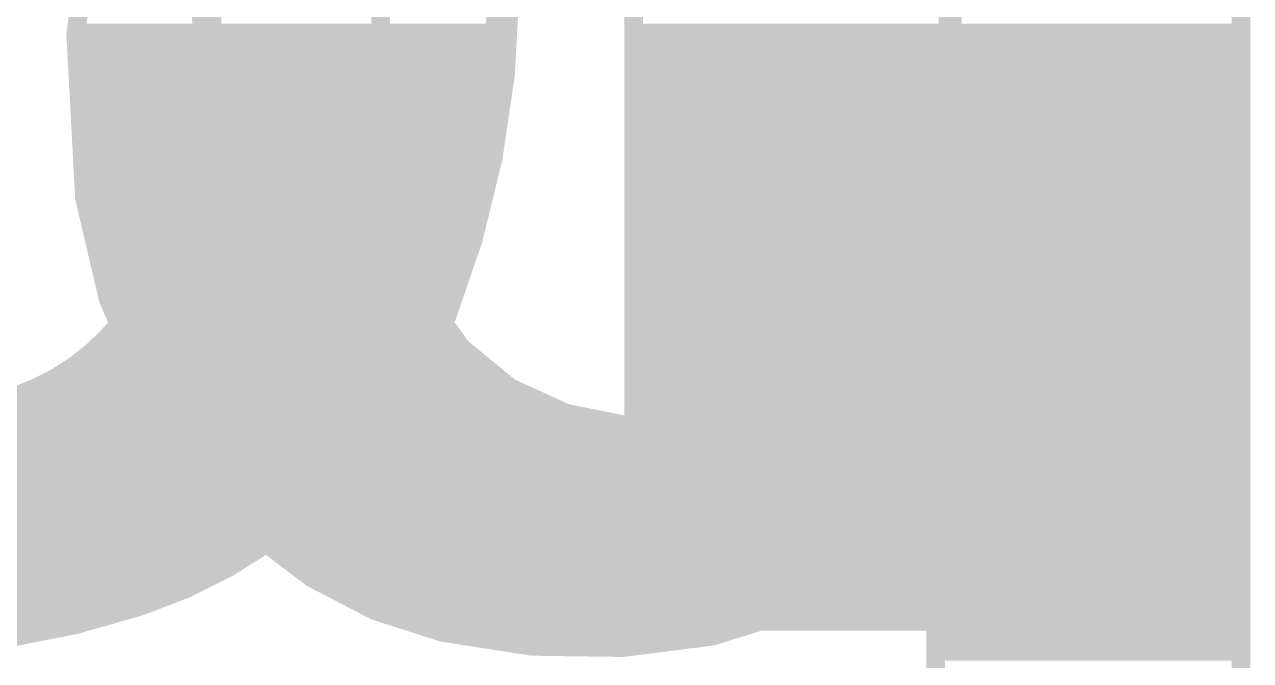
# Model space of a CAD drawing. Extents: x -19.1 to 53.5, y -15.6 to 59.8.
# Drawn here: x 32.636 to 34.298, y 20.333 to 21.195 of the extents above; entities that cross this region are included whole.
import ezdxf

# ---------------------------------------------------------------- set-up
doc = ezdxf.new("R2010")
doc.units = 0
doc.layers.add('21', color=41, linetype='CONTINUOUS')
doc.layers.add('22', color=40, linetype='CONTINUOUS')

msp = doc.modelspace()

# ---------------------------------------------------------------- linework, layer by layer
at = {"layer": '21', "const_width": 0.0254}
for points in [[(33.462, 20.386), (33.462, 21.9913)], [(33.8938, 21.3665), (33.8938, 20.386)], [(33.2791, 21.2369), (33.2537, 21.0261)], [(32.8905, 21.0845), (32.8905, 21.2293)], [(32.8905, 21.1836), (33.2727, 21.1836)], [(33.462, 21.1836), (33.8938, 21.1836)], [(32.8905, 21.1582), (33.2696, 21.1582)], [(33.462, 21.1582), (33.8938, 21.1582)], [(32.8905, 21.1328), (33.2666, 21.1328)], [(33.462, 21.1328), (33.8938, 21.1328)], [(32.8905, 21.1074), (33.2635, 21.1074)], [(33.462, 21.1074), (33.8938, 21.1074)], [(32.8524, 20.9271), (32.8905, 21.0845)], [(32.8899, 21.082), (33.2604, 21.082)], [(33.462, 21.082), (33.8938, 21.082)], [(32.8837, 21.0566), (33.2574, 21.0566)], [(33.462, 21.0566), (33.8938, 21.0566)], [(32.8776, 21.0312), (33.2543, 21.0312)], [(33.2537, 21.0261), (33.1851, 20.7797)], [(33.462, 21.0312), (33.8938, 21.0312)], [(32.8715, 21.0058), (33.248, 21.0058)], [(33.462, 21.0058), (33.8938, 21.0058)], [(32.8653, 20.9804), (33.241, 20.9804)], [(33.462, 20.9804), (33.8938, 20.9804)], [(32.8592, 20.955), (33.2339, 20.955)], [(33.462, 20.955), (33.8938, 20.955)], [(32.7965, 20.8026), (32.8524, 20.9271)], [(32.853, 20.9296), (33.2268, 20.9296)], [(33.462, 20.9296), (33.8938, 20.9296)], [(32.8421, 20.9042), (33.2198, 20.9042)], [(33.462, 20.9042), (33.8938, 20.9042)], [(32.8307, 20.8788), (33.2127, 20.8788)], [(33.462, 20.8788), (33.8938, 20.8788)], [(32.8193, 20.8534), (33.2056, 20.8534)], [(33.462, 20.8534), (33.8938, 20.8534)], [(32.8079, 20.828), (33.1986, 20.828)], [(33.462, 20.828), (33.8938, 20.828)], [(32.6847, 20.701), (32.7965, 20.8026)], [(32.7965, 20.8026), (33.1915, 20.8026)], [(33.462, 20.8026), (33.8938, 20.8026)], [(32.7686, 20.7772), (33.1835, 20.7772)], [(33.1851, 20.7797), (33.1038, 20.6502)], [(33.462, 20.7772), (33.8938, 20.7772)], [(32.7406, 20.7518), (33.1676, 20.7518)], [(33.462, 20.7518), (33.8938, 20.7518)], [(32.7127, 20.7264), (33.1516, 20.7264)], [(33.462, 20.7264), (33.8938, 20.7264)], [(32.5044, 20.64), (32.6847, 20.701)], [(32.6847, 20.701), (33.1357, 20.701)], [(33.462, 20.701), (33.8938, 20.701)], [(32.6096, 20.6756), (33.1197, 20.6756)], [(33.462, 20.6756), (33.8938, 20.6756)], [(32.5345, 20.6502), (33.1038, 20.6502)], [(33.1038, 20.6502), (32.9844, 20.5359)], [(33.462, 20.6502), (33.8938, 20.6502)], [(31.8271, 20.6248), (33.0773, 20.6248)], [(33.462, 20.6248), (33.8938, 20.6248)], [(31.8434, 20.5994), (33.0507, 20.5994)], [(33.462, 20.5994), (33.8938, 20.5994)], [(31.8719, 20.574), (33.0242, 20.574)], [(33.462, 20.574), (33.8938, 20.574)], [(31.9126, 20.5486), (32.9977, 20.5486)], [(33.462, 20.5486), (33.8938, 20.5486)], [(31.9532, 20.5232), (32.9664, 20.5232)], [(32.9844, 20.5359), (32.8727, 20.4572)], [(33.462, 20.5232), (33.8938, 20.5232)], [(31.9939, 20.4978), (32.9303, 20.4978)], [(33.462, 20.4978), (33.8938, 20.4978)], [(32.0345, 20.4724), (32.8943, 20.4724)], [(33.462, 20.4724), (33.8938, 20.4724)], [(32.8727, 20.4572), (32.6873, 20.3937)], [(32.0751, 20.447), (32.8429, 20.447)], [(33.462, 20.447), (33.8938, 20.447)], [(32.1158, 20.4216), (32.7688, 20.4216)], [(33.462, 20.4216), (33.8938, 20.4216)], [(32.2298, 20.3962), (32.6946, 20.3962)], [(32.6873, 20.3937), (32.4358, 20.3683)], [(33.462, 20.3962), (33.8938, 20.3962)], [(33.8938, 20.386), (33.462, 20.386)]]:
    msp.add_lwpolyline(points, dxfattribs=at)
at = {"layer": '21'}
for points, const_width in [([(32.8778, 21.1506, 0.0602), (32.8498, 21.402)], 0.0254), ([(33.208, 20.7975, 0.092), (33.2943, 21.2395)], 0.0254), ([(32.8905, 21.19, 1), (32.8905, 21.1773)], 0.0127), ([(33.2727, 21.1773, 1), (33.2727, 21.19)], 0.0127), ([(33.462, 21.19, 1), (33.462, 21.1773)], 0.0127), ([(33.8938, 21.1773, 1), (33.8938, 21.19)], 0.0127), ([(32.8905, 21.1646, 1), (32.8905, 21.1518)], 0.0127), ([(33.2696, 21.1518, 1), (33.2696, 21.1646)], 0.0127), ([(33.462, 21.1646, 1), (33.462, 21.1518)], 0.0127), ([(33.8938, 21.1518, 1), (33.8938, 21.1646)], 0.0127), ([(32.799, 20.8407, 0.1204), (32.8778, 21.1506)], 0.0254), ([(32.8841, 21.1505, 1), (32.8715, 21.1507)], 0.0127), ([(32.8715, 21.1507, 1), (32.8841, 21.1505)], 0.0127), ([(32.8905, 21.1392, 1), (32.8905, 21.1264)], 0.0127), ([(33.2666, 21.1264, 1), (33.2666, 21.1392)], 0.0127), ([(33.462, 21.1392, 1), (33.462, 21.1264)], 0.0127), ([(33.8938, 21.1264, 1), (33.8938, 21.1392)], 0.0127), ([(32.8905, 21.1138, 1), (32.8905, 21.1011)], 0.0127), ([(33.2635, 21.1011, 1), (33.2635, 21.1138)], 0.0127), ([(33.462, 21.1138, 1), (33.462, 21.1011)], 0.0127), ([(33.8938, 21.1011, 1), (33.8938, 21.1138)], 0.0127), ([(32.8899, 21.0884, 1), (32.8899, 21.0756)], 0.0127), ([(32.8842, 21.0845, 1), (32.8969, 21.0845)], 0.0127), ([(32.8967, 21.083, 1), (32.8843, 21.086)], 0.0127), ([(33.2604, 21.0756, 1), (33.2604, 21.0884)], 0.0127), ([(33.462, 21.0884, 1), (33.462, 21.0756)], 0.0127), ([(33.8938, 21.0756, 1), (33.8938, 21.0884)], 0.0127), ([(32.8837, 21.063, 1), (32.8837, 21.0502)], 0.0127), ([(33.2574, 21.0502, 1), (33.2574, 21.063)], 0.0127), ([(33.462, 21.063, 1), (33.462, 21.0502)], 0.0127), ([(33.8938, 21.0502, 1), (33.8938, 21.063)], 0.0127), ([(32.8776, 21.0376, 1), (32.8776, 21.0249)], 0.0127), ([(33.2474, 21.0269, 1), (33.26, 21.0253)], 0.0127), ([(33.2598, 21.0244, 1), (33.2476, 21.0278)], 0.0127), ([(33.2543, 21.0249, 1), (33.2543, 21.0376)], 0.0127), ([(33.462, 21.0376, 1), (33.462, 21.0249)], 0.0127), ([(33.8938, 21.0249, 1), (33.8938, 21.0376)], 0.0127), ([(32.8715, 21.0122, 1), (32.8715, 20.9994)], 0.0127), ([(33.248, 20.9994, 1), (33.248, 21.0122)], 0.0127), ([(33.462, 21.0122, 1), (33.462, 20.9994)], 0.0127), ([(33.8938, 20.9994, 1), (33.8938, 21.0122)], 0.0127), ([(32.8653, 20.9868, 1), (32.8653, 20.974)], 0.0127), ([(33.241, 20.974, 1), (33.241, 20.9868)], 0.0127), ([(33.462, 20.9868, 1), (33.462, 20.974)], 0.0127), ([(33.8938, 20.974, 1), (33.8938, 20.9868)], 0.0127), ([(32.8592, 20.9614, 1), (32.8592, 20.9487)], 0.0127), ([(33.2339, 20.9487, 1), (33.2339, 20.9614)], 0.0127), ([(33.462, 20.9614, 1), (33.462, 20.9487)], 0.0127), ([(33.8938, 20.9487, 1), (33.8938, 20.9614)], 0.0127), ([(32.8462, 20.9286, 1), (32.8586, 20.9256)], 0.0127), ([(32.853, 20.936, 1), (32.853, 20.9232)], 0.0127), ([(32.8582, 20.9245, 1), (32.8466, 20.9297)], 0.0127), ([(33.2268, 20.9232, 1), (33.2268, 20.936)], 0.0127), ([(33.462, 20.936, 1), (33.462, 20.9232)], 0.0127), ([(33.8938, 20.9232, 1), (33.8938, 20.936)], 0.0127), ([(32.8421, 20.9106, 1), (32.8421, 20.8978)], 0.0127), ([(33.2198, 20.8978, 1), (33.2198, 20.9106)], 0.0127), ([(33.462, 20.9106, 1), (33.462, 20.8978)], 0.0127), ([(33.8938, 20.8978, 1), (33.8938, 20.9106)], 0.0127), ([(32.8307, 20.8852, 1), (32.8307, 20.8725)], 0.0127), ([(33.2127, 20.8725, 1), (33.2127, 20.8852)], 0.0127), ([(33.462, 20.8852, 1), (33.462, 20.8725)], 0.0127), ([(33.8938, 20.8725, 1), (33.8938, 20.8852)], 0.0127), ([(32.8193, 20.8598, 1), (32.8193, 20.847)], 0.0127), ([(33.2056, 20.847, 1), (33.2056, 20.8598)], 0.0127), ([(33.462, 20.8598, 1), (33.462, 20.847)], 0.0127), ([(33.8938, 20.847, 1), (33.8938, 20.8598)], 0.0127), ([(32.6542, 20.7035, 0.1633), (32.799, 20.8407)], 0.0254), ([(32.7934, 20.8437, 1), (32.8046, 20.8377)], 0.0127), ([(32.8046, 20.8377, 1), (32.7934, 20.8437)], 0.0127), ([(32.8079, 20.8344, 1), (32.8079, 20.8216)], 0.0127), ([(33.1986, 20.8216, 1), (33.1986, 20.8344)], 0.0127), ([(33.462, 20.8344, 1), (33.462, 20.8216)], 0.0127), ([(33.8938, 20.8216, 1), (33.8938, 20.8344)], 0.0127), ([(32.7965, 20.809, 1), (32.7965, 20.7963)], 0.0127), ([(32.8008, 20.7979, 1), (32.7922, 20.8073)], 0.0127), ([(33.1915, 20.7963, 1), (33.1915, 20.809)], 0.0127), ([(33.462, 20.809, 1), (33.462, 20.7963)], 0.0127), ([(33.8938, 20.7963, 1), (33.8938, 20.809)], 0.0127), ([(32.7939, 20.4064, 0.2224), (33.208, 20.7975)], 0.0254), ([(32.7907, 20.8052, 1), (32.8023, 20.8)], 0.0127), ([(33.2021, 20.7998, 1), (33.2139, 20.7952)], 0.0127), ([(33.2139, 20.7952, 1), (33.2021, 20.7998)], 0.0127), ([(32.7686, 20.7836, 1), (32.7686, 20.7708)], 0.0127), ([(33.179, 20.7814, 1), (33.1912, 20.778)], 0.0127), ([(33.1905, 20.7763, 1), (33.1797, 20.7831)], 0.0127), ([(33.1835, 20.7708, 1), (33.1835, 20.7836)], 0.0127), ([(33.462, 20.7836, 1), (33.462, 20.7708)], 0.0127), ([(33.8938, 20.7708, 1), (33.8938, 20.7836)], 0.0127), ([(32.7406, 20.7582, 1), (32.7406, 20.7454)], 0.0127), ([(33.1676, 20.7454, 1), (33.1676, 20.7582)], 0.0127), ([(33.462, 20.7582, 1), (33.462, 20.7454)], 0.0127), ([(33.8938, 20.7454, 1), (33.8938, 20.7582)], 0.0127), ([(32.7127, 20.7328, 1), (32.7127, 20.7201)], 0.0127), ([(33.1516, 20.7201, 1), (33.1516, 20.7328)], 0.0127), ([(33.462, 20.7328, 1), (33.462, 20.7201)], 0.0127), ([(33.8938, 20.7201, 1), (33.8938, 20.7328)], 0.0127), ([(32.319, 20.6832, 0.1897), (32.6542, 20.7035)], 0.0254), ([(32.6515, 20.7093, 1), (32.6569, 20.6977)], 0.0127), ([(32.6569, 20.6977, 1), (32.6515, 20.7093)], 0.0127), ([(32.6847, 20.7074, 1), (32.6847, 20.6946)], 0.0127), ([(32.6804, 20.7057, 1), (32.689, 20.6963)], 0.0127), ([(32.6867, 20.695, 1), (32.6827, 20.707)], 0.0127), ([(33.1357, 20.6946, 1), (33.1357, 20.7074)], 0.0127), ([(33.462, 20.7074, 1), (33.462, 20.6946)], 0.0127), ([(33.8938, 20.6946, 1), (33.8938, 20.7074)], 0.0127), ([(33.1197, 20.6692, 1), (33.1197, 20.682)], 0.0127), ([(33.462, 20.682, 1), (33.462, 20.6692)], 0.0127), ([(33.8938, 20.6692, 1), (33.8938, 20.682)], 0.0127), ([(33.0984, 20.6536, 1), (33.1092, 20.6468)], 0.0127), ([(33.1082, 20.6456, 1), (33.0994, 20.6548)], 0.0127), ([(33.1038, 20.6439, 1), (33.1038, 20.6566)], 0.0127), ([(33.462, 20.6566, 1), (33.462, 20.6439)], 0.0127), ([(33.8938, 20.6439, 1), (33.8938, 20.6566)], 0.0127), ([(33.0773, 20.6184, 1), (33.0773, 20.6312)], 0.0127), ([(33.462, 20.6312, 1), (33.462, 20.6184)], 0.0127), ([(33.8938, 20.6184, 1), (33.8938, 20.6312)], 0.0127), ([(33.0507, 20.593, 1), (33.0507, 20.6058)], 0.0127), ([(33.462, 20.6058, 1), (33.462, 20.593)], 0.0127), ([(33.8938, 20.593, 1), (33.8938, 20.6058)], 0.0127), ([(33.0242, 20.5677, 1), (33.0242, 20.5804)], 0.0127), ([(33.462, 20.5804, 1), (33.462, 20.5677)], 0.0127), ([(33.8938, 20.5677, 1), (33.8938, 20.5804)], 0.0127), ([(32.9977, 20.5422, 1), (32.9977, 20.555)], 0.0127), ([(33.462, 20.555, 1), (33.462, 20.5422)], 0.0127), ([(33.8938, 20.5422, 1), (33.8938, 20.555)], 0.0127), ([(32.9664, 20.5168, 1), (32.9664, 20.5296)], 0.0127), ([(32.98, 20.5405, 1), (32.9888, 20.5313)], 0.0127), ([(32.9881, 20.5307, 1), (32.9807, 20.5411)], 0.0127), ([(33.462, 20.5296, 1), (33.462, 20.5168)], 0.0127), ([(33.8938, 20.5168, 1), (33.8938, 20.5296)], 0.0127), ([(32.9303, 20.4915, 1), (32.9303, 20.5042)], 0.0127), ([(33.462, 20.5042, 1), (33.462, 20.4915)], 0.0127), ([(33.8938, 20.4915, 1), (33.8938, 20.5042)], 0.0127), ([(32.8943, 20.466, 1), (32.8943, 20.4788)], 0.0127), ([(33.462, 20.4788, 1), (33.462, 20.466)], 0.0127), ([(33.8938, 20.466, 1), (33.8938, 20.4788)], 0.0127), ([(32.869, 20.4624, 1), (32.8764, 20.452)], 0.0127), ([(32.8748, 20.4512, 1), (32.8706, 20.4632)], 0.0127), ([(32.8429, 20.4407, 1), (32.8429, 20.4534)], 0.0127), ([(33.462, 20.4534, 1), (33.462, 20.4407)], 0.0127), ([(33.8938, 20.4407, 1), (33.8938, 20.4534)], 0.0127), ([(32.7688, 20.4153, 1), (32.7688, 20.428)], 0.0127), ([(33.462, 20.428, 1), (33.462, 20.4153)], 0.0127), ([(33.8938, 20.4153, 1), (33.8938, 20.428)], 0.0127), ([(32.4333, 20.3505, 0.083), (32.7939, 20.4064)], 0.0254), ([(32.7919, 20.4124, 1), (32.7959, 20.4004)], 0.0127), ([(32.7959, 20.4004, 1), (32.7919, 20.4124)], 0.0127), ([(32.6852, 20.3997, 1), (32.6894, 20.3877)], 0.0127), ([(32.6879, 20.3874, 1), (32.6867, 20.4)], 0.0127), ([(32.6946, 20.3898, 1), (32.6946, 20.4026)], 0.0127), ([(33.462, 20.4026, 1), (33.462, 20.3898)], 0.0127), ([(33.8938, 20.3898, 1), (33.8938, 20.4026)], 0.0127), ([(33.462, 20.3924, 1), (33.462, 20.3796)], 0.0127), ([(33.4557, 20.386, 1), (33.4684, 20.386)], 0.0127), ([(33.8875, 20.386, 1), (33.9001, 20.386)], 0.0127), ([(33.8938, 20.3796, 1), (33.8938, 20.3924)], 0.0127)]:
    msp.add_lwpolyline(points, format="xyb", dxfattribs=dict(at, const_width=const_width))
at = {"layer": '22', "const_width": 0.0254}
for points in [[(34.2849, 19.8222), (34.2849, 21.8796)], [(32.7342, 21.4016), (32.7059, 21.1816)], [(33.1188, 21.1011), (33.1191, 21.3004)], [(33.8887, 21.2928), (33.8861, 21.0363)], [(32.7059, 21.1816), (32.7177, 20.9601)], [(32.7062, 21.1836), (33.1189, 21.1836)], [(33.8876, 21.1836), (34.2849, 21.1836)], [(32.7072, 21.1582), (33.1189, 21.1582)], [(33.8873, 21.1582), (34.2849, 21.1582)], [(32.7085, 21.1328), (33.1188, 21.1328)], [(33.8871, 21.1328), (34.2849, 21.1328)], [(32.7099, 21.1074), (33.1188, 21.1074)], [(33.8868, 21.1074), (34.2849, 21.1074)], [(33.1495, 20.9042), (33.1188, 21.1011)], [(32.7112, 21.082), (33.1218, 21.082)], [(33.8866, 21.082), (34.2849, 21.082)], [(32.7126, 21.0566), (33.1257, 21.0566)], [(33.8863, 21.0566), (34.2849, 21.0566)], [(33.8861, 21.0363), (33.8734, 20.9575)], [(32.7139, 21.0312), (33.1297, 21.0312)], [(33.8853, 21.0312), (34.2849, 21.0312)], [(32.7153, 21.0058), (33.1336, 21.0058)], [(33.8812, 21.0058), (34.2849, 21.0058)], [(32.7166, 20.9804), (33.1376, 20.9804)], [(33.8771, 20.9804), (34.2849, 20.9804)], [(32.7177, 20.9601), (32.75, 20.8224)], [(32.7189, 20.955), (33.1416, 20.955)], [(33.8734, 20.9575), (33.8506, 20.889)], [(33.8726, 20.955), (34.2849, 20.955)], [(32.7249, 20.9296), (33.1455, 20.9296)], [(33.8641, 20.9296), (34.2849, 20.9296)], [(32.7308, 20.9042), (33.1495, 20.9042)], [(33.1795, 20.8253), (33.1495, 20.9042)], [(33.8557, 20.9042), (34.2849, 20.9042)], [(33.8506, 20.889), (33.8501, 20.8853)], [(32.7368, 20.8788), (33.1591, 20.8788)], [(33.848, 20.8636), (33.8404, 20.8712)], [(33.8404, 20.8712), (33.8404, 20.8661)], [(33.8501, 20.8853), (33.8515, 20.8818)], [(33.8515, 20.8818), (33.8545, 20.8794)], [(33.8545, 20.8794), (33.8582, 20.8788)], [(33.8582, 20.8788), (33.8709, 20.8788)], [(33.8582, 20.8788), (34.2849, 20.8788)], [(33.8709, 20.8788), (33.8709, 19.4488)], [(32.7427, 20.8534), (33.1688, 20.8534)], [(33.8384, 20.8564), (33.8328, 20.8483)], [(33.8363, 20.8534), (33.848, 20.8534)], [(33.8404, 20.8661), (33.8384, 20.8564)], [(33.848, 20.5664), (33.848, 20.8636)], [(33.8709, 20.8534), (34.2849, 20.8534)], [(33.8277, 20.8407), (33.797, 20.783)], [(33.8328, 20.8483), (33.8277, 20.8407)], [(32.7487, 20.828), (33.1784, 20.828)], [(32.75, 20.8224), (32.8056, 20.6924)], [(33.2286, 20.7568), (33.1795, 20.8253)], [(33.821, 20.828), (33.848, 20.828)], [(33.8709, 20.828), (34.2849, 20.828)], [(32.7585, 20.8026), (33.1958, 20.8026)], [(33.8075, 20.8026), (33.848, 20.8026)], [(33.8709, 20.8026), (34.2849, 20.8026)], [(32.7694, 20.7772), (33.214, 20.7772)], [(33.797, 20.783), (33.7539, 20.7338)], [(33.792, 20.7772), (33.848, 20.7772)], [(33.8709, 20.7772), (34.2849, 20.7772)], [(33.2938, 20.7031), (33.2286, 20.7568)], [(32.7802, 20.7518), (33.2347, 20.7518)], [(33.7697, 20.7518), (33.848, 20.7518)], [(33.8709, 20.7518), (34.2849, 20.7518)], [(32.7911, 20.7264), (33.2655, 20.7264)], [(33.7539, 20.7338), (33.7007, 20.6959)], [(33.7435, 20.7264), (33.848, 20.7264)], [(33.8709, 20.7264), (34.2849, 20.7264)], [(33.3705, 20.668), (33.2938, 20.7031)], [(32.8019, 20.701), (33.2984, 20.701)], [(32.8056, 20.6924), (32.8828, 20.574)], [(33.7007, 20.6959), (33.6306, 20.6659)], [(33.7079, 20.701), (33.848, 20.701)], [(33.8709, 20.701), (34.2849, 20.701)], [(32.8166, 20.6756), (33.3539, 20.6756)], [(33.6533, 20.6756), (33.848, 20.6756)], [(33.8709, 20.6756), (34.2849, 20.6756)], [(33.4623, 20.6496), (33.3705, 20.668)], [(33.6306, 20.6659), (33.5559, 20.6502)], [(32.8331, 20.6502), (33.4593, 20.6502)], [(33.5559, 20.6502), (33.4623, 20.6496)], [(33.5559, 20.6502), (33.848, 20.6502)], [(33.8709, 20.6502), (34.2849, 20.6502)], [(32.8497, 20.6248), (33.848, 20.6248)], [(33.8709, 20.6248), (34.2849, 20.6248)], [(32.8662, 20.5994), (33.848, 20.5994)], [(33.8709, 20.5994), (34.2849, 20.5994)], [(32.8828, 20.574), (32.9486, 20.5033)], [(32.8828, 20.574), (33.848, 20.574)], [(33.8709, 20.574), (34.2849, 20.574)], [(33.796, 20.4948), (33.848, 20.5664)], [(32.9064, 20.5486), (33.8351, 20.5486)], [(33.8709, 20.5486), (34.2849, 20.5486)], [(32.9301, 20.5232), (33.8166, 20.5232)], [(33.8709, 20.5232), (34.2849, 20.5232)], [(32.9486, 20.5033), (33.0254, 20.4449)], [(32.9559, 20.4978), (33.7982, 20.4978)], [(33.73, 20.4358), (33.796, 20.4948)], [(33.8709, 20.4978), (34.2849, 20.4978)], [(32.9892, 20.4724), (33.7709, 20.4724)], [(33.8709, 20.4724), (34.2849, 20.4724)], [(33.0226, 20.447), (33.7425, 20.447)], [(33.0254, 20.4449), (33.111, 20.4003)], [(33.8709, 20.447), (34.2849, 20.447)], [(33.07, 20.4216), (33.7049, 20.4216)], [(33.6531, 20.3921), (33.73, 20.4358)], [(33.8709, 20.4216), (34.2849, 20.4216)], [(33.111, 20.4003), (33.2029, 20.3708)], [(33.1236, 20.3962), (33.6602, 20.3962)], [(33.5686, 20.3657), (33.6531, 20.3921)], [(33.8709, 20.3962), (34.2849, 20.3962)], [(33.2029, 20.3708), (33.3242, 20.3519)], [(33.2029, 20.3708), (33.5849, 20.3708)], [(33.8709, 20.3708), (34.2849, 20.3708)], [(33.4469, 20.3502), (33.5686, 20.3657)], [(33.3242, 20.3519), (33.4469, 20.3502)], [(33.8709, 20.3454), (34.2849, 20.3454)]]:
    msp.add_lwpolyline(points, dxfattribs=at)
at = {"layer": '22', "const_width": 0.0127}
for points in [[(32.7123, 21.1819, 1), (32.6996, 21.1813)], [(32.6996, 21.1824, 1), (32.7122, 21.1808)], [(32.7062, 21.19, 1), (32.7062, 21.1773)], [(33.1189, 21.1773, 1), (33.1189, 21.19)], [(33.8876, 21.19, 1), (33.8876, 21.1773)], [(34.2849, 21.1773, 1), (34.2849, 21.19)], [(32.7072, 21.1646, 1), (32.7072, 21.1518)], [(33.1189, 21.1518, 1), (33.1189, 21.1646)], [(33.8873, 21.1646, 1), (33.8873, 21.1518)], [(34.2849, 21.1518, 1), (34.2849, 21.1646)], [(32.7085, 21.1392, 1), (32.7085, 21.1264)], [(33.1188, 21.1264, 1), (33.1188, 21.1392)], [(33.8871, 21.1392, 1), (33.8871, 21.1264)], [(34.2849, 21.1264, 1), (34.2849, 21.1392)], [(32.7099, 21.1138, 1), (32.7099, 21.1011)], [(33.1188, 21.1011, 1), (33.1188, 21.1138)], [(33.8868, 21.1138, 1), (33.8868, 21.1011)], [(34.2849, 21.1011, 1), (34.2849, 21.1138)], [(33.125, 21.1021, 1), (33.1125, 21.1001)], [(33.1124, 21.1011, 1), (33.1251, 21.1011)], [(32.7112, 21.0884, 1), (32.7112, 21.0756)], [(33.1218, 21.0756, 1), (33.1218, 21.0884)], [(33.8866, 21.0884, 1), (33.8866, 21.0756)], [(34.2849, 21.0756, 1), (34.2849, 21.0884)], [(32.7126, 21.063, 1), (32.7126, 21.0502)], [(33.1257, 21.0502, 1), (33.1257, 21.063)], [(33.8863, 21.063, 1), (33.8863, 21.0502)], [(34.2849, 21.0502, 1), (34.2849, 21.063)], [(33.8924, 21.0353, 1), (33.8798, 21.0373)], [(32.7139, 21.0376, 1), (32.7139, 21.0249)], [(33.1297, 21.0249, 1), (33.1297, 21.0376)], [(33.8853, 21.0376, 1), (33.8853, 21.0249)], [(33.8798, 21.0364, 1), (33.8924, 21.0362)], [(34.2849, 21.0249, 1), (34.2849, 21.0376)], [(32.7153, 21.0122, 1), (32.7153, 20.9994)], [(33.1336, 20.9994, 1), (33.1336, 21.0122)], [(33.8812, 21.0122, 1), (33.8812, 20.9994)], [(34.2849, 20.9994, 1), (34.2849, 21.0122)], [(32.7166, 20.9868, 1), (32.7166, 20.974)], [(33.1376, 20.974, 1), (33.1376, 20.9868)], [(33.8771, 20.9868, 1), (33.8771, 20.974)], [(34.2849, 20.974, 1), (34.2849, 20.9868)], [(32.7239, 20.9616, 1), (32.7115, 20.9586)], [(32.7114, 20.9598, 1), (32.724, 20.9604)], [(32.7189, 20.9614, 1), (32.7189, 20.9487)], [(33.1416, 20.9487, 1), (33.1416, 20.9614)], [(33.8726, 20.9614, 1), (33.8726, 20.9487)], [(33.8671, 20.9585, 1), (33.8797, 20.9565)], [(33.8794, 20.9555, 1), (33.8674, 20.9595)], [(34.2849, 20.9487, 1), (34.2849, 20.9614)], [(32.7249, 20.936, 1), (32.7249, 20.9232)], [(33.1455, 20.9232, 1), (33.1455, 20.936)], [(33.8641, 20.936, 1), (33.8641, 20.9232)], [(34.2849, 20.9232, 1), (34.2849, 20.936)], [(32.7308, 20.9106, 1), (32.7308, 20.8978)], [(33.1554, 20.9065, 1), (33.1436, 20.9019)], [(33.1495, 20.8978, 1), (33.1495, 20.9106)], [(33.8557, 20.9106, 1), (33.8557, 20.8978)], [(34.2849, 20.8978, 1), (34.2849, 20.9106)], [(33.1432, 20.9032, 1), (33.1558, 20.9052)], [(33.8569, 20.8882, 1), (33.8443, 20.8898)], [(32.7368, 20.8852, 1), (32.7368, 20.8725)], [(33.1591, 20.8725, 1), (33.1591, 20.8852)], [(33.8449, 20.8757, 1), (33.8359, 20.8667)], [(33.8468, 20.8712, 1), (33.8341, 20.8712)], [(33.856, 20.8876, 1), (33.8442, 20.8829)], [(33.8438, 20.8861, 1), (33.8564, 20.8844)], [(33.8446, 20.891, 1), (33.8566, 20.887)], [(33.8555, 20.8867, 1), (33.8476, 20.8768)], [(33.8456, 20.8794, 1), (33.8574, 20.8841)], [(33.8555, 20.8857, 1), (33.8535, 20.8731)], [(33.8505, 20.8744, 1), (33.8584, 20.8844)], [(33.8582, 20.8852, 1), (33.8582, 20.8725)], [(33.8582, 20.8852, 1), (33.8582, 20.8725)], [(33.8572, 20.8725, 1), (33.8592, 20.8851)], [(33.8772, 20.8788, 1), (33.8646, 20.8788)], [(33.8709, 20.8725, 1), (33.8709, 20.8852)], [(34.2849, 20.8725, 1), (34.2849, 20.8852)], [(32.7427, 20.8598, 1), (32.7427, 20.847)], [(33.1688, 20.847, 1), (33.1688, 20.8598)], [(33.8363, 20.8598, 1), (33.8363, 20.847)], [(33.8436, 20.8528, 1), (33.8332, 20.86)], [(33.8341, 20.8661, 1), (33.8468, 20.8661)], [(33.8466, 20.8648, 1), (33.8342, 20.8674)], [(33.8543, 20.8636, 1), (33.8417, 20.8636)], [(33.8435, 20.8591, 1), (33.8525, 20.8681)], [(33.848, 20.847, 1), (33.848, 20.8598)], [(33.8709, 20.8598, 1), (33.8709, 20.847)], [(34.2849, 20.847, 1), (34.2849, 20.8598)], [(33.8224, 20.8442, 1), (33.833, 20.8372)], [(33.8333, 20.8377, 1), (33.8221, 20.8437)], [(33.8276, 20.8519, 1), (33.838, 20.8447)], [(33.8381, 20.8448, 1), (33.8275, 20.8518)], [(33.8322, 20.8577, 1), (33.8446, 20.8552)], [(32.7487, 20.8344, 1), (32.7487, 20.8216)], [(32.7558, 20.8249, 1), (32.7442, 20.82)], [(33.1846, 20.829, 1), (33.1743, 20.8216)], [(33.1735, 20.8231, 1), (33.1854, 20.8276)], [(33.1784, 20.8216, 1), (33.1784, 20.8344)], [(33.821, 20.8344, 1), (33.821, 20.8216)], [(33.848, 20.8216, 1), (33.848, 20.8344)], [(33.8709, 20.8344, 1), (33.8709, 20.8216)], [(34.2849, 20.8216, 1), (34.2849, 20.8344)], [(32.7438, 20.821, 1), (32.7562, 20.8239)], [(32.7585, 20.809, 1), (32.7585, 20.7963)], [(33.1958, 20.7963, 1), (33.1958, 20.809)], [(33.8075, 20.809, 1), (33.8075, 20.7963)], [(33.848, 20.7963, 1), (33.848, 20.809)], [(33.8709, 20.809, 1), (33.8709, 20.7963)], [(34.2849, 20.7963, 1), (34.2849, 20.809)], [(32.7694, 20.7836, 1), (32.7694, 20.7708)], [(33.214, 20.7708, 1), (33.214, 20.7836)], [(33.792, 20.7836, 1), (33.792, 20.7708)], [(33.7914, 20.786, 1), (33.8026, 20.78)], [(33.8018, 20.7788, 1), (33.7923, 20.7872)], [(33.848, 20.7708, 1), (33.848, 20.7836)], [(33.8709, 20.7836, 1), (33.8709, 20.7708)], [(34.2849, 20.7708, 1), (34.2849, 20.7836)], [(33.2327, 20.7617, 1), (33.2246, 20.7519)], [(33.2235, 20.7531, 1), (33.2338, 20.7605)], [(32.7802, 20.7582, 1), (32.7802, 20.7454)], [(33.2347, 20.7454, 1), (33.2347, 20.7582)], [(33.7697, 20.7582, 1), (33.7697, 20.7454)], [(33.848, 20.7454, 1), (33.848, 20.7582)], [(33.8709, 20.7582, 1), (33.8709, 20.7454)], [(34.2849, 20.7454, 1), (34.2849, 20.7582)], [(32.7911, 20.7328, 1), (32.7911, 20.7201)], [(33.2655, 20.7201, 1), (33.2655, 20.7328)], [(33.7435, 20.7328, 1), (33.7435, 20.7201)], [(33.7492, 20.738, 1), (33.7587, 20.7297)], [(33.7576, 20.7287, 1), (33.7502, 20.739)], [(33.848, 20.7201, 1), (33.848, 20.7328)], [(33.8709, 20.7328, 1), (33.8709, 20.7201)], [(34.2849, 20.7201, 1), (34.2849, 20.7328)], [(33.2964, 20.7089, 1), (33.2911, 20.6973)], [(32.8019, 20.7074, 1), (32.8019, 20.6946)], [(32.8109, 20.6959, 1), (32.8003, 20.689)], [(32.7998, 20.69, 1), (32.8114, 20.6949)], [(33.2897, 20.6982, 1), (33.2978, 20.708)], [(33.2984, 20.6946, 1), (33.2984, 20.7074)], [(33.697, 20.7011, 1), (33.7044, 20.6907)], [(33.7032, 20.6901, 1), (33.6982, 20.7017)], [(33.7079, 20.7074, 1), (33.7079, 20.6946)], [(33.848, 20.6946, 1), (33.848, 20.7074)], [(33.8709, 20.7074, 1), (33.8709, 20.6946)], [(34.2849, 20.6946, 1), (34.2849, 20.7074)], [(32.8166, 20.682, 1), (32.8166, 20.6692)], [(33.3539, 20.6692, 1), (33.3539, 20.682)], [(33.6533, 20.682, 1), (33.6533, 20.6692)], [(33.848, 20.6692, 1), (33.848, 20.682)], [(33.8709, 20.682, 1), (33.8709, 20.6692)], [(34.2849, 20.6692, 1), (34.2849, 20.682)], [(33.3717, 20.6742, 1), (33.3693, 20.6618)], [(33.3679, 20.6622, 1), (33.3731, 20.6738)], [(33.6281, 20.6717, 1), (33.6331, 20.66)], [(33.6319, 20.6597, 1), (33.6293, 20.6721)], [(32.8331, 20.6566, 1), (32.8331, 20.6439)], [(33.4622, 20.656, 1), (33.4623, 20.6433)], [(33.4593, 20.6439, 1), (33.4593, 20.6566)], [(33.461, 20.6434, 1), (33.4635, 20.6558)], [(33.5559, 20.6566, 1), (33.5559, 20.6439)], [(33.5546, 20.6564, 1), (33.5572, 20.644)], [(33.5559, 20.6439, 1), (33.5559, 20.6565)], [(33.848, 20.6439, 1), (33.848, 20.6566)], [(33.8709, 20.6566, 1), (33.8709, 20.6439)], [(34.2849, 20.6439, 1), (34.2849, 20.6566)], [(32.8497, 20.6312, 1), (32.8497, 20.6184)], [(33.848, 20.6184, 1), (33.848, 20.6312)], [(33.8709, 20.6312, 1), (33.8709, 20.6184)], [(34.2849, 20.6184, 1), (34.2849, 20.6312)], [(32.8662, 20.6058, 1), (32.8662, 20.593)], [(33.848, 20.593, 1), (33.848, 20.6058)], [(33.8709, 20.6058, 1), (33.8709, 20.593)], [(34.2849, 20.593, 1), (34.2849, 20.6058)], [(32.8828, 20.5804, 1), (32.8828, 20.5677)], [(32.8874, 20.5783, 1), (32.8782, 20.5697)], [(32.8775, 20.5705, 1), (32.8881, 20.5775)], [(33.848, 20.5677, 1), (33.848, 20.5804)], [(33.8709, 20.5804, 1), (33.8709, 20.5677)], [(34.2849, 20.5677, 1), (34.2849, 20.5804)], [(33.8417, 20.5664, 1), (33.8543, 20.5664)], [(33.8531, 20.5627, 1), (33.8429, 20.5701)], [(32.9064, 20.555, 1), (32.9064, 20.5422)], [(33.8351, 20.5422, 1), (33.8351, 20.555)], [(33.8709, 20.555, 1), (33.8709, 20.5422)], [(34.2849, 20.5422, 1), (34.2849, 20.555)], [(32.9301, 20.5296, 1), (32.9301, 20.5168)], [(33.8166, 20.5168, 1), (33.8166, 20.5296)], [(33.8709, 20.5296, 1), (33.8709, 20.5168)], [(34.2849, 20.5168, 1), (34.2849, 20.5296)], [(32.9524, 20.5084, 1), (32.9447, 20.4983)], [(32.9439, 20.499, 1), (32.9532, 20.5077)], [(32.9559, 20.5042, 1), (32.9559, 20.4915)], [(33.7908, 20.4985, 1), (33.8011, 20.4911)], [(33.8002, 20.4901, 1), (33.7917, 20.4995)], [(33.7982, 20.4915, 1), (33.7982, 20.5042)], [(33.8709, 20.5042, 1), (33.8709, 20.4915)], [(34.2849, 20.4915, 1), (34.2849, 20.5042)], [(32.9892, 20.4788, 1), (32.9892, 20.466)], [(33.7709, 20.466, 1), (33.7709, 20.4788)], [(33.8709, 20.4788, 1), (33.8709, 20.466)], [(34.2849, 20.466, 1), (34.2849, 20.4788)], [(33.0226, 20.4534, 1), (33.0226, 20.4407)], [(33.0283, 20.4505, 1), (33.0224, 20.4392)], [(33.0215, 20.4398, 1), (33.0292, 20.4499)], [(33.7425, 20.4407, 1), (33.7425, 20.4534)], [(33.8709, 20.4534, 1), (33.8709, 20.4407)], [(34.2849, 20.4407, 1), (34.2849, 20.4534)], [(33.07, 20.428, 1), (33.07, 20.4153)], [(33.7049, 20.4153, 1), (33.7049, 20.428)], [(33.7258, 20.4406, 1), (33.7342, 20.4311)], [(33.7331, 20.4303, 1), (33.7269, 20.4414)], [(33.8709, 20.428, 1), (33.8709, 20.4153)], [(34.2849, 20.4153, 1), (34.2849, 20.428)], [(33.1129, 20.4063, 1), (33.109, 20.3942)], [(33.108, 20.3946, 1), (33.1139, 20.4059)], [(33.1236, 20.4026, 1), (33.1236, 20.3898)], [(33.6499, 20.3977, 1), (33.6562, 20.3866)], [(33.6549, 20.3861, 1), (33.6512, 20.3982)], [(33.6602, 20.3898, 1), (33.6602, 20.4026)], [(33.8709, 20.4026, 1), (33.8709, 20.3898)], [(34.2849, 20.3898, 1), (34.2849, 20.4026)], [(33.2039, 20.3771, 1), (33.2019, 20.3645)], [(33.2029, 20.3772, 1), (33.2029, 20.3645)], [(33.5849, 20.3645, 1), (33.5849, 20.3772)], [(33.8709, 20.3772, 1), (33.8709, 20.3645)], [(34.2849, 20.3645, 1), (34.2849, 20.3772)], [(33.201, 20.3648, 1), (33.2048, 20.3768)], [(33.5667, 20.3718, 1), (33.5705, 20.3596)], [(33.5694, 20.3594, 1), (33.5678, 20.372)], [(33.3242, 20.3582, 1), (33.3241, 20.3455)], [(33.3232, 20.3456, 1), (33.3251, 20.3582)], [(33.4461, 20.3565, 1), (33.4477, 20.3439)], [(33.4468, 20.3438, 1), (33.447, 20.3565)], [(33.8709, 20.3518, 1), (33.8709, 20.3391)], [(34.2849, 20.3391, 1), (34.2849, 20.3518)], [(33.8709, 20.3264, 1), (33.8709, 20.3136)], [(34.2849, 20.3136, 1), (34.2849, 20.3264)]]:
    msp.add_lwpolyline(points, format="xyb", dxfattribs=at)

doc.saveas('drawing.dxf')
